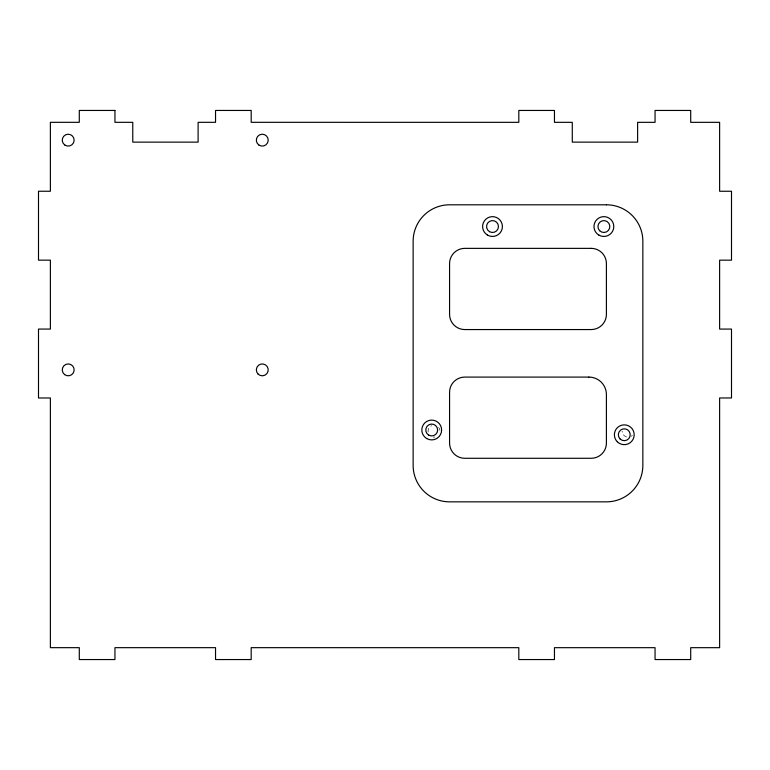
<?xml version="1.0" encoding="UTF-8"?>
<svg xmlns="http://www.w3.org/2000/svg" width="770" height="770" viewBox="0 0 770 770"><rect width="100%" height="100%" fill="white"/><g stroke="black" fill="none" stroke-linecap="round" stroke-linejoin="round"><path stroke-width="0.58" stroke-dasharray="3.85 2.89" d="M632.314 435.339A5.939 5.939 0 0 1 631.082 436.292M626.578 436.908A5.939 5.939 0 0 1 622.141 431.2M434.848 437.042A5.939 5.939 0 0 1 433.298 437.062M428.13 431.999A5.939 5.939 0 0 1 431.681 425.695M438.688 427.504A5.939 5.939 0 0 1 439.891 430.334"/><path stroke-width="1.16" d="M114.942 110.447L79.291 110.447L79.291 122.324L50.377 122.324L50.377 191.239L38.5 191.239L38.5 260.154L50.377 260.154L50.377 329.069L38.5 329.069L38.5 397.984L50.377 397.984L50.377 647.666L79.291 647.666L79.291 659.553L114.942 659.553L114.942 647.666L215.542 647.666L215.542 659.553L251.184 659.553L251.184 647.666L518.816 647.676L518.816 659.553L554.458 659.553L554.458 647.676L655.058 647.676L655.058 659.553L690.709 659.553L690.709 647.676L719.623 647.676L719.623 397.965L731.5 397.965L731.5 329.079L719.623 329.079L719.623 260.164L731.5 260.164L731.5 191.249L719.623 191.249L719.623 122.334L690.709 122.334L690.709 110.447L655.058 110.447L655.058 122.334L637.618 122.334L637.618 142.132L572.283 142.132L572.283 122.334L554.458 122.334L554.458 110.447L518.816 110.447L518.816 122.334L251.184 122.324L251.184 110.447L215.542 110.447L215.542 122.324L198.102 122.324L198.102 142.132L132.767 142.132L132.767 122.324L114.942 122.324L114.942 110.447M606.413 204.801L449.574 204.801A36.44 36.44 0 0 0 413.134 241.241L413.134 465.407A36.44 36.44 0 0 0 449.574 501.847L606.413 501.847A36.44 36.44 0 0 0 642.854 465.407L642.854 241.241A36.44 36.44 0 0 0 606.413 204.801M591.216 248.364L464.772 248.364A15.198 15.198 0 0 0 449.574 263.561L449.574 314.362A15.198 15.198 0 0 0 464.772 329.56L591.216 329.56A15.198 15.198 0 0 0 606.413 314.362L606.413 263.561A15.198 15.198 0 0 0 591.216 248.364M588.934 377.088L464.772 377.088A15.198 15.198 0 0 0 449.574 392.286L449.574 443.077A15.198 15.198 0 0 0 464.772 458.285L591.216 458.285A15.198 15.198 0 0 0 606.413 443.077L606.413 394.567A17.479 17.479 0 0 0 588.934 377.088M64.632 374.615A5.939 5.939 0 0 0 74.103 370.582A5.939 5.939 0 0 0 65.873 364.403A5.939 5.939 0 0 0 64.632 374.615M64.901 145.097A5.939 5.939 0 0 0 74.132 140.535A5.939 5.939 0 0 0 65.575 134.827A5.939 5.939 0 0 0 64.901 145.097M258.104 374.095A5.939 5.939 0 0 0 268.027 371.371A5.939 5.939 0 0 0 260.703 364.143A5.939 5.939 0 0 0 258.104 374.095M258.951 145.078A5.939 5.939 0 0 0 268.201 140.564A5.939 5.939 0 0 0 259.673 134.808A5.939 5.939 0 0 0 258.951 145.078M428.746 435.146A5.939 5.939 0 0 0 437.649 429.997A5.939 5.939 0 0 0 428.746 424.857A5.939 5.939 0 0 0 428.746 435.146M489.537 231.693A5.939 5.939 0 0 0 498.45 226.544A5.939 5.939 0 0 0 489.537 221.394A5.939 5.939 0 0 0 489.537 231.693M487.554 235.12A9.904 9.904 0 0 0 502.406 226.544A9.904 9.904 0 0 0 487.554 217.968A9.904 9.904 0 0 0 487.554 235.12M426.686 438.525A9.904 9.904 0 0 0 441.614 430.093A9.904 9.904 0 0 0 426.84 421.382A9.904 9.904 0 0 0 426.686 438.525M617.28 441.759A9.904 9.904 0 0 0 633.845 437.312A9.904 9.904 0 0 0 621.717 425.194A9.904 9.904 0 0 0 617.28 441.759M598.925 235.12A9.904 9.904 0 0 0 613.786 226.544A9.904 9.904 0 0 0 598.925 217.968A9.904 9.904 0 0 0 598.925 235.12M599.676 230.74A5.939 5.939 0 0 0 609.619 228.084A5.939 5.939 0 0 0 602.342 220.807A5.939 5.939 0 0 0 599.676 230.74M620.081 438.958A5.939 5.939 0 0 0 630.014 436.292A5.939 5.939 0 0 0 622.738 429.015A5.939 5.939 0 0 0 620.081 438.958"/></g></svg>
